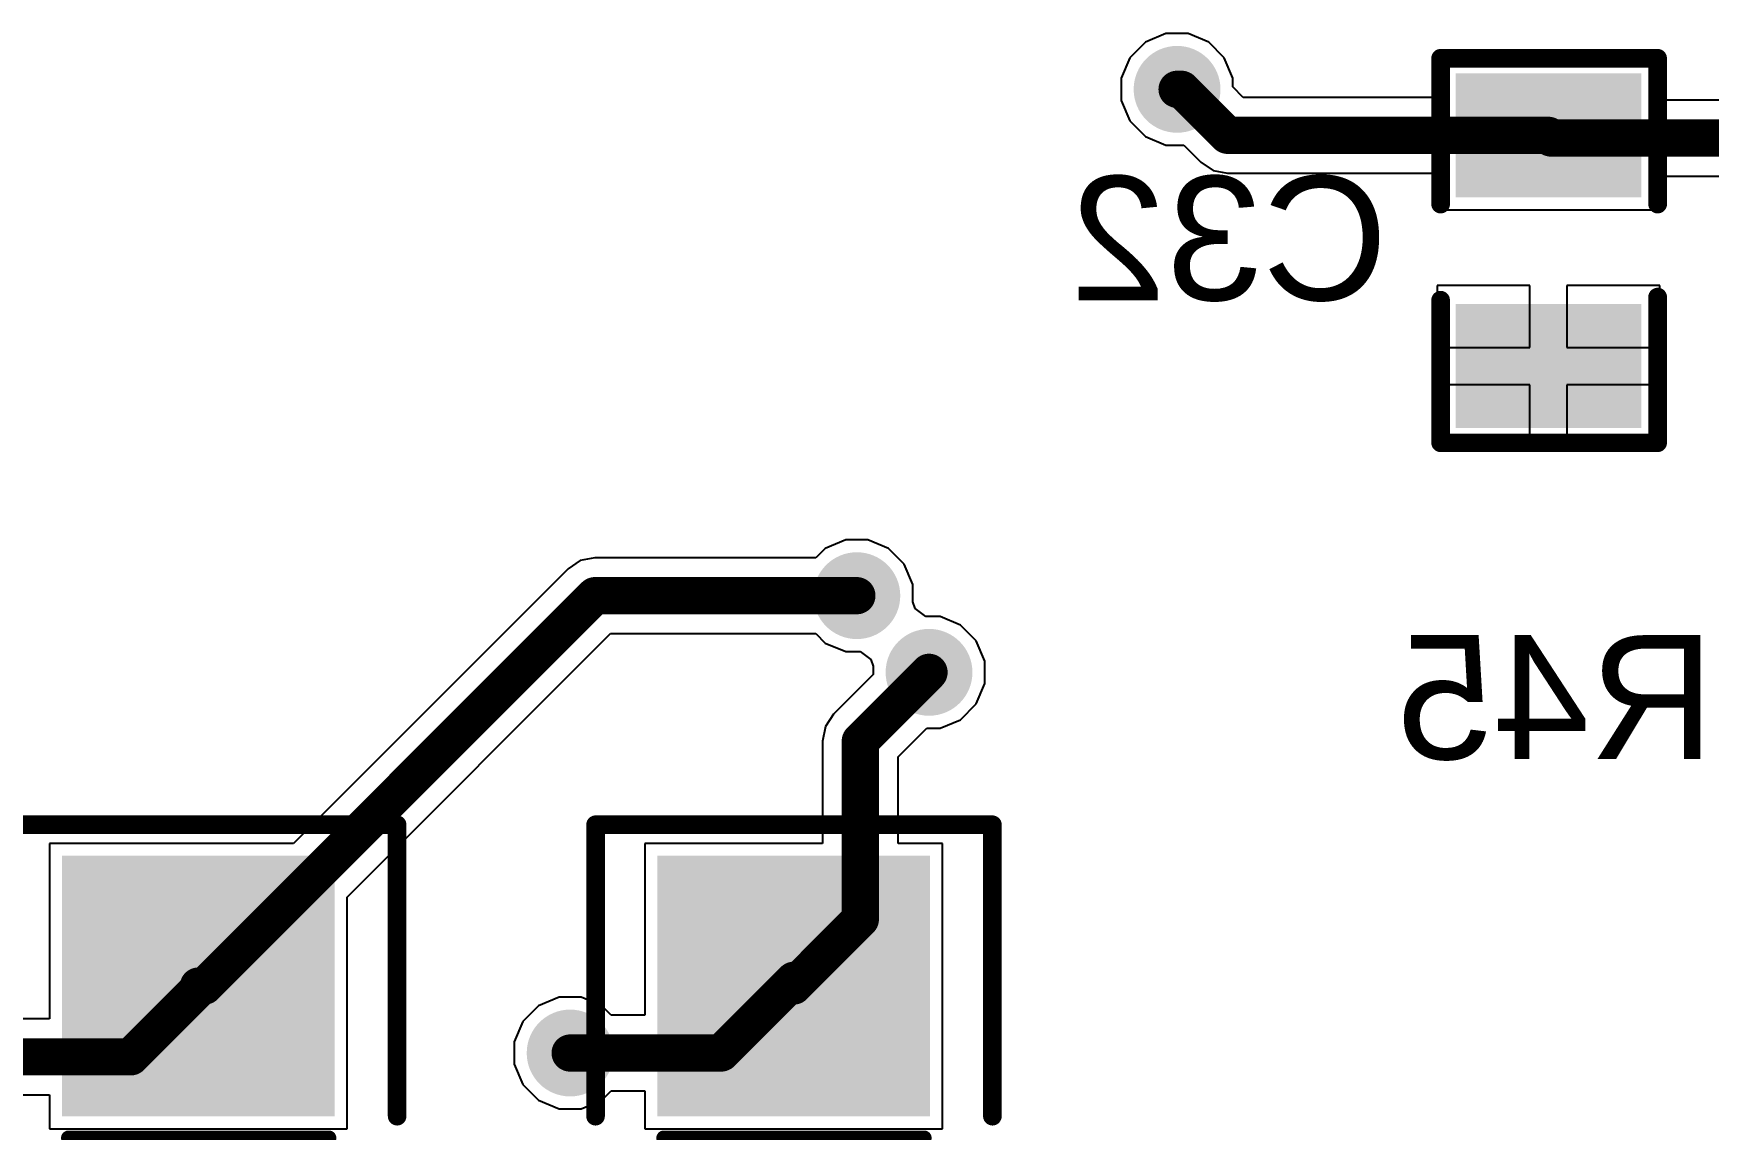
# Model space of a CAD drawing. Header units: millimetres. Extents: x 95 to 305, y 96 to 295.
# Drawn here: x 180.48 to 193.99, y 138.01 to 146.85 of the extents above; entities that cross this region are included whole.
import ezdxf

# ---------------------------------------------------------------- set-up
doc = ezdxf.new("R2010")
doc.units = ezdxf.units.MM
for name, color, linetype in [('BottomLayer', 5, 'Continuous'), ('BottomOverlay', 54, 'Continuous'), ('BottomPaste', 16, 'Continuous'), ('BottomSolder', 6, 'Continuous'), ('ViaHoleLayer', 16, 'Continuous')]:
    doc.layers.add(name, color=color, linetype=linetype)
doc.styles.add('Arial', font='', dxfattribs={"height": 0.2})
doc.styles.get('Arial').set_extended_font_data('Arial')

# ---------------------------------------------------------------- blocks, each defined once
blk = doc.blocks.new('DO_214AC__SMA__B_57')
at = {"layer": 'BottomLayer'}
for points in [[(-2.95, 1.047), (-0.95, 1.047), (-0.95, -1.053), (-2.95, -1.053)], [(0.95, 1.047), (2.95, 1.047), (2.95, -1.053), (0.95, -1.053)]]:
    blk.add_hatch(color=5, dxfattribs=at).paths.add_polyline_path(points)
at = {"layer": 'BottomPaste'}
for points in [[(-2.95, 1.047), (-0.95, 1.047), (-0.95, -1.053), (-2.95, -1.053)], [(0.95, 1.047), (2.95, 1.047), (2.95, -1.053), (0.95, -1.053)]]:
    blk.add_hatch(color=16, dxfattribs=at).paths.add_polyline_path(points)
at = {"layer": 'BottomSolder'}
for points in [[(-3, 1.097), (-0.9, 1.097), (-0.9, -1.103), (-3, -1.103)], [(0.9, 1.097), (3, 1.097), (3, -1.103), (0.9, -1.103)]]:
    blk.add_hatch(color=6, dxfattribs=at).paths.add_polyline_path(points)
at = {"layer": 'BottomOverlay'}
for points, const_width in [([(-3.25, 1.6), (-0.9, 1.6)], 0.15), ([(-3.25, -1.6), (-3.25, 1.6)], 0.15), ([(3.225, 1.6), (0.875, 1.6)], 0.15), ([(3.225, -1.6), (3.225, 1.6)], 0.15), ([(-0.725, -1.05), (-0.725, 1.05)], 0.12), ([(-0.9, -1.6), (-3.25, -1.6)], 0.15), ([(3.225, -1.6), (0.875, -1.6)], 0.15)]:
    blk.add_lwpolyline(points, dxfattribs=dict(at, const_width=const_width))
for points, const_width in [([(-3.288, 1.6, 1), (-3.213, 1.6, 1)], 0.075), ([(-3.288, 1.6, 1), (-3.213, 1.6, 1)], 0.075), ([(-0.938, 1.6, 1), (-0.863, 1.6, 1)], 0.075), ([(0.837, 1.6, 1), (0.913, 1.6, 1)], 0.075), ([(3.187, 1.6, 1), (3.262, 1.6, 1)], 0.075), ([(3.187, 1.6, 1), (3.262, 1.6, 1)], 0.075), ([(-0.755, 1.05, 1), (-0.695, 1.05, 1)], 0.06), ([(-0.755, -1.05, 1), (-0.695, -1.05, 1)], 0.06), ([(-3.288, -1.6, 1), (-3.213, -1.6, 1)], 0.075), ([(-3.288, -1.6, 1), (-3.213, -1.6, 1)], 0.075), ([(-0.938, -1.6, 1), (-0.863, -1.6, 1)], 0.075), ([(0.837, -1.6, 1), (0.913, -1.6, 1)], 0.075), ([(3.187, -1.6, 1), (3.262, -1.6, 1)], 0.075), ([(3.187, -1.6, 1), (3.262, -1.6, 1)], 0.075)]:
    blk.add_lwpolyline(points, format="xyb", close=True, dxfattribs=dict(at, const_width=const_width))
blk = doc.blocks.new('DO_214AC__SMA__B_58')
at = {"layer": 'BottomLayer'}
for points in [[(-2.95, 1.047), (-0.95, 1.047), (-0.95, -1.053), (-2.95, -1.053)], [(0.95, 1.047), (2.95, 1.047), (2.95, -1.053), (0.95, -1.053)]]:
    blk.add_hatch(color=5, dxfattribs=at).paths.add_polyline_path(points)
at = {"layer": 'BottomPaste'}
for points in [[(-2.95, 1.047), (-0.95, 1.047), (-0.95, -1.053), (-2.95, -1.053)], [(0.95, 1.047), (2.95, 1.047), (2.95, -1.053), (0.95, -1.053)]]:
    blk.add_hatch(color=16, dxfattribs=at).paths.add_polyline_path(points)
at = {"layer": 'BottomSolder'}
for points in [[(-3, 1.097), (-0.9, 1.097), (-0.9, -1.103), (-3, -1.103)], [(0.9, 1.097), (3, 1.097), (3, -1.103), (0.9, -1.103)]]:
    blk.add_hatch(color=6, dxfattribs=at).paths.add_polyline_path(points)
at = {"layer": 'BottomOverlay'}
for points, const_width in [([(-0.9, 1.6), (-3.25, 1.6)], 0.15), ([(-3.25, -1.6), (-3.25, 1.6)], 0.15), ([(3.225, 1.6), (0.875, 1.6)], 0.15), ([(3.225, -1.6), (3.225, 1.6)], 0.15), ([(-0.725, -1.05), (-0.725, 1.05)], 0.12), ([(-0.9, -1.6), (-3.25, -1.6)], 0.15), ([(3.225, -1.6), (0.875, -1.6)], 0.15)]:
    blk.add_lwpolyline(points, dxfattribs=dict(at, const_width=const_width))
for points, const_width in [([(-3.288, 1.6, 1), (-3.213, 1.6, 1)], 0.075), ([(-3.288, 1.6, 1), (-3.213, 1.6, 1)], 0.075), ([(-0.938, 1.6, 1), (-0.863, 1.6, 1)], 0.075), ([(0.837, 1.6, 1), (0.913, 1.6, 1)], 0.075), ([(3.187, 1.6, 1), (3.262, 1.6, 1)], 0.075), ([(3.187, 1.6, 1), (3.262, 1.6, 1)], 0.075), ([(-0.755, 1.05, 1), (-0.695, 1.05, 1)], 0.06), ([(-0.755, -1.05, 1), (-0.695, -1.05, 1)], 0.06), ([(-3.288, -1.6, 1), (-3.213, -1.6, 1)], 0.075), ([(-3.288, -1.6, 1), (-3.213, -1.6, 1)], 0.075), ([(-0.938, -1.6, 1), (-0.863, -1.6, 1)], 0.075), ([(0.837, -1.6, 1), (0.913, -1.6, 1)], 0.075), ([(3.187, -1.6, 1), (3.262, -1.6, 1)], 0.075), ([(3.187, -1.6, 1), (3.262, -1.6, 1)], 0.075)]:
    blk.add_lwpolyline(points, format="xyb", close=True, dxfattribs=dict(at, const_width=const_width))
blk = doc.blocks.new('CAP0805_B_170')
at = {"layer": 'BottomLayer'}
for points in [[(-1.379, 0.693), (-0.479, 0.693), (-0.479, -0.704), (-1.379, -0.704)], [(0.481, 0.693), (1.381, 0.693), (1.381, -0.704), (0.481, -0.704)]]:
    blk.add_hatch(color=5, dxfattribs=at).paths.add_polyline_path(points)
at = {"layer": 'BottomPaste'}
for points in [[(-1.379, 0.693), (-0.479, 0.693), (-0.479, -0.704), (-1.379, -0.704)], [(0.481, 0.693), (1.381, 0.693), (1.381, -0.704), (0.481, -0.704)]]:
    blk.add_hatch(color=16, dxfattribs=at).paths.add_polyline_path(points)
at = {"layer": 'BottomSolder'}
for points in [[(-1.429, 0.743), (-0.429, 0.743), (-0.429, -0.754), (-1.429, -0.754)], [(0.431, 0.743), (1.431, 0.743), (1.431, -0.754), (0.431, -0.754)]]:
    blk.add_hatch(color=6, dxfattribs=at).paths.add_polyline_path(points)
at = {"layer": 'BottomOverlay', "const_width": 0.15}
for points in [[(-0.375, 0.875), (-1.55, 0.875)], [(1.55, 0.875), (0.375, 0.875)], [(-1.55, -0.85), (-1.55, 0.85)], [(1.55, -0.85), (1.55, 0.85)], [(-0.375, -0.875), (-1.55, -0.875)], [(1.55, -0.875), (0.4, -0.875)]]:
    blk.add_lwpolyline(points, dxfattribs=at)
at = {"layer": 'BottomOverlay', "const_width": 0.075}
for points in [[(-1.588, 0.875, 1), (-1.513, 0.875, 1)], [(-0.413, 0.875, 1), (-0.337, 0.875, 1)], [(0.337, 0.875, 1), (0.413, 0.875, 1)], [(1.512, 0.875, 1), (1.587, 0.875, 1)], [(-1.588, 0.85, 1), (-1.513, 0.85, 1)], [(1.512, 0.85, 1), (1.587, 0.85, 1)], [(-1.588, -0.85, 1), (-1.513, -0.85, 1)], [(-1.588, -0.875, 1), (-1.513, -0.875, 1)], [(-0.413, -0.875, 1), (-0.337, -0.875, 1)], [(0.362, -0.875, 1), (0.437, -0.875, 1)], [(1.512, -0.85, 1), (1.587, -0.85, 1)], [(1.512, -0.875, 1), (1.587, -0.875, 1)]]:
    blk.add_lwpolyline(points, format="xyb", close=True, dxfattribs=at)

msp = doc.modelspace()

# ---------------------------------------------------------------- hatches: boundary and pattern name
at = {"layer": 'BottomLayer'}
h = msp.add_hatch(color=5, dxfattribs=at)
edge = h.paths.add_edge_path()
edge.add_arc((189.7, 146.4), 0.3, 0, 360)
h = msp.add_hatch(color=5, dxfattribs=at)
edge = h.paths.add_edge_path()
edge.add_arc((187.118, 142.318), 0.3, 0, 360)
h = msp.add_hatch(color=5, dxfattribs=at)
edge = h.paths.add_edge_path()
edge.add_arc((187.7, 141.7), 0.3, 0, 360)
h = msp.add_hatch(color=5, dxfattribs=at)
edge = h.paths.add_edge_path()
edge.add_arc((184.806, 138.631), 0.3, 0, 360)
at = {"layer": 'BottomSolder'}
h = msp.add_hatch(color=6, dxfattribs=at)
edge = h.paths.add_edge_path()
edge.add_arc((189.7, 146.4), 0.35, 0, 360)
h = msp.add_hatch(color=6, dxfattribs=at)
edge = h.paths.add_edge_path()
edge.add_arc((187.118, 142.318), 0.35, 0, 360)
h = msp.add_hatch(color=6, dxfattribs=at)
edge = h.paths.add_edge_path()
edge.add_arc((187.7, 141.7), 0.35, 0, 360)
h = msp.add_hatch(color=6, dxfattribs=at)
edge = h.paths.add_edge_path()
edge.add_arc((184.806, 138.631), 0.35, 0, 360)
at = {"layer": 'ViaHoleLayer'}
h = msp.add_hatch(color=16, dxfattribs=at)
edge = h.paths.add_edge_path()
edge.add_arc((189.7, 146.4), 0.15, 0, 360)
h = msp.add_hatch(color=16, dxfattribs=at)
edge = h.paths.add_edge_path()
edge.add_arc((187.118, 142.318), 0.15, 0, 360)
h = msp.add_hatch(color=16, dxfattribs=at)
edge = h.paths.add_edge_path()
edge.add_arc((187.7, 141.7), 0.15, 0, 360)
h = msp.add_hatch(color=16, dxfattribs=at)
edge = h.paths.add_edge_path()
edge.add_arc((184.806, 138.631), 0.15, 0, 360)

# ---------------------------------------------------------------- linework, layer by layer
at = {"layer": 'BottomLayer'}
for p, q in [((189.61, 146.85), (189.445, 146.781)), ((189.79, 146.85), (189.61, 146.85)), ((189.955, 146.781), (189.79, 146.85)), ((189.445, 146.781), (189.319, 146.655)), ((190.081, 146.655), (189.955, 146.781)), ((189.319, 146.655), (189.25, 146.49)), ((190.15, 146.49), (190.081, 146.655)), ((193.543, 146.629), (191.846, 146.629)), ((191.846, 146.629), (191.846, 146.335)), ((193.543, 146.313), (193.543, 146.629)), ((189.25, 146.49), (189.25, 146.31)), ((190.15, 146.419), (190.15, 146.49)), ((190.234, 146.335), (190.15, 146.419)), ((189.25, 146.31), (189.319, 146.145)), ((191.846, 146.335), (190.234, 146.335)), ((199.425, 146.313), (193.543, 146.313)), ((189.319, 146.145), (189.445, 146.019)), ((189.445, 146.019), (189.61, 145.95)), ((189.61, 145.95), (189.754, 145.95)), ((189.754, 145.95), (189.891, 145.813)), ((189.891, 145.813), (189.891, 145.813)), ((189.891, 145.813), (189.99, 145.746)), ((189.99, 145.746), (190.107, 145.723)), ((190.107, 145.723), (191.846, 145.723)), ((191.846, 145.723), (191.846, 145.429)), ((193.543, 145.429), (193.543, 145.701)), ((193.543, 145.701), (199.019, 145.701)), ((191.846, 145.429), (193.543, 145.429)), ((192.544, 144.819), (191.796, 144.819)), ((191.796, 144.819), (191.796, 144.319)), ((192.544, 144.319), (192.544, 144.819)), ((193.593, 144.819), (192.844, 144.819)), ((192.844, 144.819), (192.844, 144.319)), ((193.593, 144.319), (193.593, 144.819)), ((191.796, 144.319), (192.544, 144.319)), ((192.844, 144.319), (193.593, 144.319)), ((192.544, 144.019), (191.796, 144.019)), ((191.796, 144.019), (191.796, 143.519)), ((192.544, 143.519), (192.544, 144.019)), ((193.593, 144.019), (192.844, 144.019)), ((192.844, 144.019), (192.844, 143.519)), ((193.593, 143.519), (193.593, 144.019)), ((191.796, 143.519), (192.544, 143.519)), ((192.844, 143.519), (193.593, 143.519)), ((187.028, 142.768), (186.863, 142.699)), ((187.207, 142.768), (187.028, 142.768)), ((187.373, 142.699), (187.207, 142.768)), ((185.006, 142.624), (184.888, 142.601)), ((186.787, 142.624), (185.006, 142.624)), ((185.006, 142.624), (185.006, 142.624)), ((186.863, 142.699), (186.787, 142.624)), ((187.499, 142.573), (187.373, 142.699)), ((184.789, 142.534), (182.576, 140.321)), ((184.888, 142.601), (184.789, 142.534)), ((184.789, 142.534), (184.789, 142.534)), ((187.568, 142.407), (187.499, 142.573)), ((187.568, 142.267), (187.568, 142.407)), ((187.587, 142.214), (187.568, 142.267)), ((187.673, 142.15), (187.587, 142.214)), ((187.789, 142.15), (187.673, 142.15)), ((187.955, 142.081), (187.789, 142.15)), ((183.009, 139.888), (185.132, 142.012)), ((185.132, 142.012), (186.787, 142.012)), ((186.787, 142.012), (186.863, 141.936)), ((188.081, 141.955), (187.955, 142.081)), ((188.15, 141.789), (188.081, 141.955)), ((186.863, 141.936), (187.028, 141.868)), ((187.028, 141.868), (187.145, 141.868)), ((187.145, 141.868), (187.231, 141.803)), ((187.25, 141.682), (186.93, 141.363)), ((187.231, 141.803), (187.25, 141.751)), ((187.25, 141.751), (187.25, 141.682)), ((188.15, 141.61), (188.15, 141.789)), ((188.081, 141.445), (188.15, 141.61)), ((187.955, 141.318), (188.081, 141.445)), ((186.93, 141.363), (186.864, 141.263)), ((187.789, 141.25), (187.955, 141.318)), ((186.864, 141.263), (186.84, 141.146)), ((186.84, 141.146), (186.84, 141.146)), ((186.84, 141.146), (186.84, 140.321)), ((187.452, 141.02), (187.682, 141.25)), ((187.682, 141.25), (187.789, 141.25)), ((187.452, 140.321), (187.452, 141.02)), ((182.576, 140.321), (180.609, 140.321)), ((180.609, 140.321), (180.609, 138.906)), ((186.84, 140.321), (185.408, 140.321)), ((185.408, 140.321), (185.408, 138.937)), ((187.808, 140.321), (187.452, 140.321)), ((187.808, 138.021), (187.808, 140.321)), ((183.009, 138.021), (183.009, 139.888)), ((184.551, 139.012), (184.425, 138.886)), ((184.717, 139.081), (184.551, 139.012)), ((184.896, 139.081), (184.717, 139.081)), ((185.061, 139.012), (184.896, 139.081)), ((185.137, 138.937), (185.061, 139.012)), ((180.609, 138.906), (177.507, 138.906)), ((184.425, 138.886), (184.356, 138.721)), ((185.408, 138.937), (185.137, 138.937)), ((184.356, 138.721), (184.356, 138.541)), ((184.356, 138.541), (184.425, 138.376)), ((184.425, 138.376), (184.551, 138.25)), ((185.061, 138.25), (185.137, 138.325)), ((185.137, 138.325), (185.408, 138.325)), ((185.408, 138.325), (185.408, 138.021)), ((177.38, 138.294), (180.609, 138.294)), ((180.609, 138.294), (180.609, 138.021)), ((184.551, 138.25), (184.717, 138.181)), ((184.717, 138.181), (184.896, 138.181)), ((184.896, 138.181), (185.061, 138.25)), ((180.609, 138.021), (183.009, 138.021)), ((185.408, 138.021), (187.808, 138.021))]:
    msp.add_line(p, q, dxfattribs=at)
at = {"layer": 'BottomLayer', "const_width": 0.3}
for points in [[(189.7, 146.4), (189.736, 146.4)], [(189.736, 146.4), (190.107, 146.029)], [(190.107, 146.029), (192.694, 146.029)], [(192.694, 146.029), (192.716, 146.007)], [(192.716, 146.007), (199.425, 146.007)], [(181.859, 139.171), (185.006, 142.318)], [(185.006, 142.318), (187.118, 142.318)], [(187.146, 141.146), (187.7, 141.7)], [(187.146, 139.709), (187.146, 141.146)], [(186.608, 139.171), (187.146, 139.709)], [(181.263, 138.6), (181.821, 139.159)], [(181.809, 139.171), (181.859, 139.171)], [(186.024, 138.631), (186.611, 139.218)], [(177.38, 138.6), (181.263, 138.6)], [(184.806, 138.631), (186.024, 138.631)]]:
    msp.add_lwpolyline(points, dxfattribs=at)
at = {"layer": 'BottomLayer', "const_width": 0.15}
for points in [[(189.625, 146.4, 1), (189.775, 146.4, 1)], [(189.661, 146.4, 1), (189.811, 146.4, 1)], [(189.661, 146.4, 1), (189.811, 146.4, 1)], [(190.032, 146.029, 1), (190.182, 146.029, 1)], [(190.032, 146.029, 1), (190.182, 146.029, 1)], [(192.619, 146.029, 1), (192.769, 146.029, 1)], [(192.619, 146.029, 1), (192.769, 146.029, 1)], [(192.641, 146.007, 1), (192.791, 146.007, 1)], [(192.641, 146.007, 1), (192.791, 146.007, 1)], [(184.931, 142.318, 1), (185.081, 142.318, 1)], [(184.931, 142.318, 1), (185.081, 142.318, 1)], [(187.043, 142.318, 1), (187.193, 142.318, 1)], [(187.625, 141.7, 1), (187.775, 141.7, 1)], [(187.071, 141.146, 1), (187.221, 141.146, 1)], [(187.071, 141.146, 1), (187.221, 141.146, 1)], [(187.071, 139.709, 1), (187.221, 139.709, 1)], [(187.071, 139.709, 1), (187.221, 139.709, 1)], [(181.734, 139.171, 1), (181.884, 139.171, 1)], [(181.746, 139.159, 1), (181.896, 139.159, 1)], [(181.784, 139.171, 1), (181.934, 139.171, 1)], [(181.784, 139.171, 1), (181.934, 139.171, 1)], [(186.533, 139.171, 1), (186.683, 139.171, 1)], [(186.536, 139.218, 1), (186.686, 139.218, 1)], [(181.188, 138.6, 1), (181.338, 138.6, 1)], [(181.188, 138.6, 1), (181.338, 138.6, 1)], [(184.731, 138.631, 1), (184.881, 138.631, 1)], [(185.949, 138.631, 1), (186.099, 138.631, 1)], [(185.949, 138.631, 1), (186.099, 138.631, 1)]]:
    msp.add_lwpolyline(points, format="xyb", close=True, dxfattribs=at)

# ---------------------------------------------------------------- block references
at = {"rotation": 270}
for name, p in [('CAP0805_B_170', (192.7, 145.1)), ('DO_214AC__SMA__B_57', (181.811, 137.221)), ('DO_214AC__SMA__B_58', (186.611, 137.221))]:
    msp.add_blockref(name, p, dxfattribs=at)

# ---------------------------------------------------------------- texts
at = {"layer": 'BottomOverlay', "style": 'Arial', "text_generation_flag": 2}
for s, p in [('C32', (191.4, 144.7)), ('R45', (194.033, 141))]:
    msp.add_text(s, height=1, dxfattribs=at).set_placement(p)

doc.saveas('drawing.dxf')
